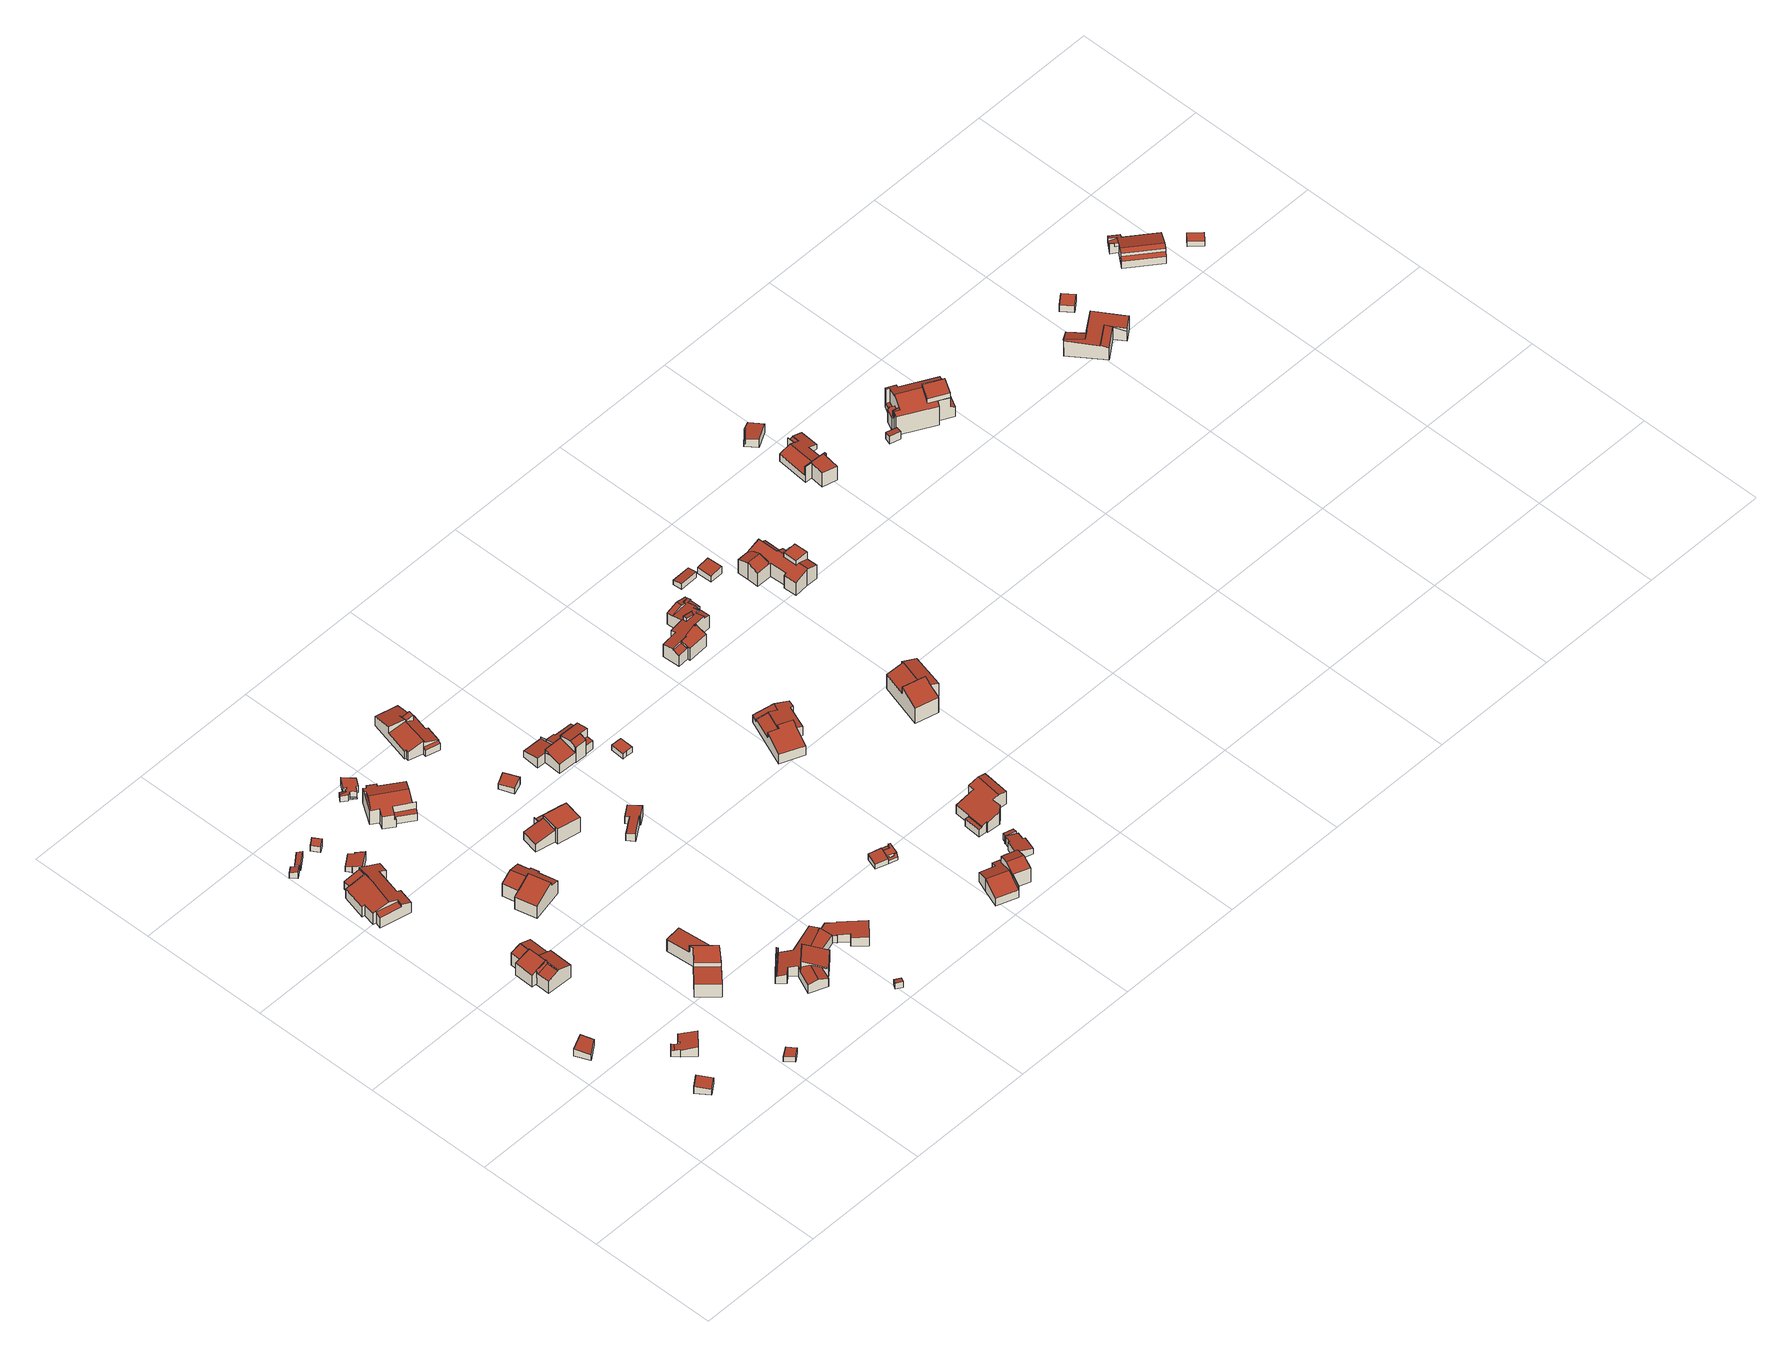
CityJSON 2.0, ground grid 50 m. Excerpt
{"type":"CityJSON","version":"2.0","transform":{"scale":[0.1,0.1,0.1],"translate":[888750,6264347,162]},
"CityObjects":{
"building1":{"type":"Building","geometry":[{"type":"Solid","lod":"2","boundaries":[[[[0,1,2,3]],[[3,4,5,0]],[[4,3,2,6]],[[6,2,1,7]],[[7,1,0,5]],[[5,4,6,7]]]],"semantics":{"surfaces":[{"type":"RoofSurface"},{"type":"WallSurface"},{"type":"GroundSurface"}],"values":[[0,1,1,1,1,2]]}}]},
"building2":{"type":"Building","geometry":[{"type":"Solid","lod":"2","boundaries":[[[[8,9,10,11]],[[10,9,12,13]],[[12,9,8,14]],[[11,15,14,8]],[[15,11,10,13]],[[13,12,14,15]]]],"semantics":{"surfaces":[{"type":"RoofSurface"},{"type":"WallSurface"},{"type":"GroundSurface"}],"values":[[0,1,1,1,1,2]]}}]},
"building3":{"type":"Building","geometry":[{"type":"Solid","lod":"2","boundaries":[[[[16,17,18,19,20,21,22,23,24,25]],[[19,26,27,20]],[[21,28,29,22]],[[20,27,30,28,21]],[[17,31,32,18]],[[16,33,31,17]],[[25,34,33,16]],[[34,25,24,35]],[[35,24,23,36]],[[36,23,22,29]],[[30,27,26,37]],[[37,26,19,18,32]],[[32,31,33,34,35,36,29,28,30,37]]]],"semantics":{"surfaces":[{"type":"RoofSurface"},{"type":"WallSurface"},{"type":"GroundSurface"}],"values":[[0,0,1,1,1,1,1,1,1,1,1,1,2]]}}]},
"building4":{"type":"Building","geometry":[{"type":"Solid","lod":"2","boundaries":[[[[38,39,40,41]],[[38,42,43,39]],[[41,44,42,38]],[[44,41,40,45]],[[45,40,39,43]],[[43,42,44,45]]]],"semantics":{"surfaces":[{"type":"RoofSurface"},{"type":"WallSurface"},{"type":"GroundSurface"}],"values":[[0,1,1,1,1,2]]}}]},
"building5":{"type":"Building","geometry":[{"type":"Solid","lod":"2","boundaries":[[[[46,47,48,49]],[[48,47,50,51]],[[50,47,46,52]],[[52,46,49,53]],[[53,49,48,51]],[[51,50,52,53]]]],"semantics":{"surfaces":[{"type":"RoofSurface"},{"type":"WallSurface"},{"type":"GroundSurface"}],"values":[[0,1,1,1,1,2]]}}]},
"building6":{"type":"Building","geometry":[{"type":"Solid","lod":"2","boundaries":[[[[54,55,56,57,58]],[[55,59,60,40,61,62,63,57,56]],[[40,64,65,66,67,61]],[[61,67,68,62]],[[69,70,71,64,72]],[[65,64,71,73]],[[72,64,40]],[[73,71,70,74]],[[63,62,68,75,76,77]],[[66,65,73,74,78,79]],[[77,76,80,81]],[[80,76,75,82]],[[82,75,68,67,66,79]],[[78,74,70,69,83]],[[59,55,54,84]],[[58,85,84,54]],[[85,58,57,63,77,81]],[[83,69,72,40,60]],[[60,59,84,85,81,80,82,79,78,83]]]],"semantics":{"surfaces":[{"type":"RoofSurface"},{"type":"WallSurface"},{"type":"GroundSurface"}],"values":[[0,1,0,1,0,1,1,0,0,1,1,1,1,1,1,1,1,1,2]]}}]},
"building7":{"type":"Building","geometry":[{"type":"Solid","lod":"2","boundaries":[[[[86,87,88,89]],[[88,87,90,91]],[[86,92,90,87]],[[89,93,92,86]],[[93,89,88,91]],[[91,90,92,93]]]],"semantics":{"surfaces":[{"type":"RoofSurface"},{"type":"WallSurface"},{"type":"GroundSurface"}],"values":[[0,1,1,1,1,2]]}}]},
"building8":{"type":"Building","geometry":[{"type":"Solid","lod":"2","boundaries":[[[[94,95,96,97,98,99,100,101,102,103,104]],[[105,106,107,108]],[[95,109,110,111,96]],[[104,112,106,105,94]],[[106,112,113,107]],[[94,105,108,114,115,116,117,118,109,95]],[[96,111,119,97]],[[119,111,110,120]],[[102,121,122,103]],[[101,123,121,102]],[[100,124,123,101]],[[99,125,124,100]],[[98,126,125,99]],[[97,119,120,127,126,98]],[[116,115,128,129]],[[128,115,114,130]],[[130,114,108,131]],[[131,108,107,113,132]],[[118,117,133,134]],[[133,117,116,129]],[[127,120,110,109,118,134]],[[132,113,112,104,103,122]],[[122,121,123,124,125,126,127,134,133,129,128,130,131,132]]]],"semantics":{"surfaces":[{"type":"RoofSurface"},{"type":"WallSurface"},{"type":"GroundSurface"}],"values":[[0,1,1,1,0,0,1,0,1,1,1,1,1,1,1,1,1,1,1,1,1,1,2]]}}]},
"building9":{"type":"Building","geometry":[{"type":"Solid","lod":"2","boundaries":[[[[135,136,137,138]],[[136,139,140,137]],[[139,136,135,141]],[[138,142,141,135]],[[142,138,137,140]],[[140,139,141,142]]]],"semantics":{"surfaces":[{"type":"RoofSurface"},{"type":"WallSurface"},{"type":"GroundSurface"}],"values":[[0,1,1,1,1,2]]}}]},
"building10":{"type":"Building","geometry":[{"type":"Solid","lod":"2","boundaries":[[[[143,144,145,146,147,148,149,150]],[[143,151,152,144]],[[150,153,151,143]],[[153,150,149,154]],[[154,149,148,155]],[[155,148,147,156]],[[156,147,146,157]],[[157,146,145,158]],[[158,145,144,152]],[[152,151,153,154,155,156,157,158]]]],"semantics":{"surfaces":[{"type":"RoofSurface"},{"type":"WallSurface"},{"type":"GroundSurface"}],"values":[[0,1,1,1,1,1,1,1,1,2]]}}]},
"building11":{"type":"Building","geometry":[{"type":"Solid","lod":"2","boundaries":[[[[159,160,161,162]],[[162,163,164,159]],[[163,162,161,165]],[[165,161,160,166]],[[166,160,159,164]],[[164,163,165,166]]]],"semantics":{"surfaces":[{"type":"RoofSurface"},{"type":"WallSurface"},{"type":"GroundSurface"}],"values":[[0,1,1,1,1,2]]}}]},
"building12":{"type":"Building","geometry":[{"type":"Solid","lod":"2","boundaries":[[[[167,168,169,170,171,172]],[[173,174,175,176,177]],[[178,179,180,181]],[[167,176,175,168]],[[170,178,181,171]],[[174,173,182,183]],[[182,173,177,184]],[[185,184,177,176,167]],[[168,175,174,183,186,169]],[[172,187,185,167]],[[187,172,171,181,180,188]],[[188,180,179,189]],[[189,179,178,170,169,186]],[[186,183,182,184,185,187,188,189]]]],"semantics":{"surfaces":[{"type":"RoofSurface"},{"type":"WallSurface"},{"type":"GroundSurface"}],"values":[[0,0,0,1,1,1,1,1,1,1,1,1,1,2]]}}]},
"building13":{"type":"Building","geometry":[{"type":"Solid","lod":"2","boundaries":[[[[190,191,192,193,194]],[[191,195,196,192]],[[190,197,198,199,200,201,202,203,195,191]],[[193,204,205,206,194]],[[194,206,197,190]],[[205,204,207,208]],[[207,204,193,209]],[[192,196,210,209,193]],[[197,206,205,208,211,198]],[[203,202,212,213]],[[212,202,201,214]],[[214,201,200,215]],[[215,200,199,216]],[[216,199,198,211]],[[210,196,195,203,213]],[[213,212,214,215,216,211,208,207,209,210]]]],"semantics":{"surfaces":[{"type":"WallSurface"},{"type":"RoofSurface"},{"type":"GroundSurface"}],"values":[[0,1,1,1,0,0,0,0,0,0,0,0,0,0,0,2]]}}]},
"building14":{"type":"Building","geometry":[{"type":"Solid","lod":"2","boundaries":[[[[217,218,219,220,221,222]],[[223,224,225,226]],[[224,227,228,229,230,231,232,233,234,235,236,225]],[[228,237,238,229]],[[239,240,241,242,243]],[[232,244,245,233]],[[220,237,228,227,221]],[[222,224,223,243,242,217]],[[226,246,239,243,223]],[[221,227,224,222]],[[245,244,247,248]],[[230,249,250,231]],[[229,238,251,249,230]],[[236,235,252,253]],[[252,235,234,254]],[[254,234,233,245,248,255]],[[218,256,257,219]],[[217,242,258,256,218]],[[246,226,225,236,253,259]],[[219,257,251,238,237,220]],[[258,242,241,260]],[[260,241,240,261]],[[261,240,239,246,259]],[[255,248,247,262]],[[262,247,244,232,231,250]],[[250,249,251,257,256,258,260,261,259,253,252,254,255,262]]]],"semantics":{"surfaces":[{"type":"RoofSurface"},{"type":"WallSurface"},{"type":"GroundSurface"}],"values":[[0,1,0,0,0,1,1,1,0,1,0,1,1,1,1,1,1,1,1,1,1,1,1,1,1,2]]}}]},
"building15":{"type":"Building","geometry":[{"type":"Solid","lod":"2","boundaries":[[[[263,264,265,266,267,268,269,270,271,272,273,274]],[[271,275,276,277,278,279,280,281,282,272]],[[283,284,285,286,287,288]],[[282,281,289,290]],[[267,285,284,268]],[[266,286,285,267]],[[273,290,289,274]],[[272,282,290,273]],[[269,291,292,270]],[[268,284,283,293,291,269]],[[264,294,295,265]],[[263,296,294,264]],[[274,289,281,280,297,296,263]],[[279,278,298,299]],[[298,278,277,300]],[[300,277,276,301]],[[301,276,275,302]],[[302,275,271,270,292]],[[297,280,279,299]],[[293,283,288,303]],[[303,288,287,304]],[[304,287,286,266,265,295]],[[295,294,296,297,299,298,300,301,302,292,291,293,303,304]]]],"semantics":{"surfaces":[{"type":"RoofSurface"},{"type":"WallSurface"},{"type":"GroundSurface"}],"values":[[0,0,0,1,1,1,0,1,1,1,1,1,1,1,1,1,1,1,1,1,1,1,2]]}}]},
"building16":{"type":"Building","geometry":[{"type":"Solid","lod":"2","boundaries":[[[[305,306,307,308,309,310,311,312,313,314,315,316,317,318,319,320]],[[315,321,316]],[[316,321,322,317]],[[306,323,324,307]],[[324,323,325,326]],[[305,325,323,306]],[[320,319,327,328]],[[327,319,318,329]],[[329,318,317,322,330]],[[314,313,331,332]],[[331,313,312,333]],[[333,312,311,334]],[[334,311,310,335]],[[335,310,309,336]],[[336,309,308,337]],[[337,308,307,324,326,338]],[[320,328,338,326,325,305]],[[330,322,321,315,314,332]],[[332,331,333,334,335,336,337,338,328,327,329,330]]]],"semantics":{"surfaces":[{"type":"RoofSurface"},{"type":"WallSurface"},{"type":"GroundSurface"}],"values":[[0,1,0,1,2,1,1,1,1,1,1,1,1,1,1,1,1,1,2]]}}]},
"building17":{"type":"Building","geometry":[{"type":"Solid","lod":"2","boundaries":[[[[339,340,341,342]],[[340,343,344,341]],[[339,345,343,340]],[[342,346,345,339]],[[346,342,341,344]],[[344,343,345,346]]]],"semantics":{"surfaces":[{"type":"RoofSurface"},{"type":"WallSurface"},{"type":"GroundSurface"}],"values":[[0,1,1,1,1,2]]}}]},
"building18":{"type":"Building","geometry":[{"type":"Solid","lod":"2","boundaries":[[[[347,348,349,350,351]],[[352,353,354,355,356,357,358,359]],[[358,360,361,359]],[[351,357,356,347]],[[350,362,360,358,357,351]],[[361,360,362,363]],[[356,355,364,365,347]],[[348,366,367,349]],[[347,365,366,348]],[[364,355,354,368]],[[368,354,353,369]],[[369,353,352,370]],[[370,352,359,361,363,371]],[[371,363,362,350,349,367]],[[367,366,365,364,368,369,370,371]]]],"semantics":{"surfaces":[{"type":"RoofSurface"},{"type":"WallSurface"},{"type":"GroundSurface"}],"values":[[0,0,1,1,1,0,1,1,1,1,1,1,1,1,2]]}}]},
"building19":{"type":"Building","geometry":[{"type":"Solid","lod":"2","boundaries":[[[[372,373,374,375,376,377,378,379,238,380,381]],[[381,382,383,372]],[[382,381,380,384]],[[384,380,238,385]],[[385,238,379,386]],[[386,379,378,387]],[[387,378,377,388]],[[388,377,376,389]],[[389,376,375,390]],[[390,375,374,391]],[[391,374,373,392]],[[392,373,372,383]],[[383,382,384,385,386,387,388,389,390,391,392]]]],"semantics":{"surfaces":[{"type":"RoofSurface"},{"type":"WallSurface"},{"type":"GroundSurface"}],"values":[[0,1,1,1,1,1,1,1,1,1,1,1,2]]}}]},
"building20":{"type":"Building","geometry":[{"type":"Solid","lod":"2","boundaries":[[[[393,394,395,396]],[[394,397,398,395]],[[393,399,397,394]],[[396,400,399,393]],[[400,396,395,398]],[[398,397,399,400]]]],"semantics":{"surfaces":[{"type":"RoofSurface"},{"type":"WallSurface"},{"type":"GroundSurface"}],"values":[[0,1,1,1,1,2]]}}]},
"building21":{"type":"Building","geometry":[{"type":"Solid","lod":"2","boundaries":[[[[401,402,403,404,405,406,407,408]],[[406,405,409,410]],[[409,405,404,411]],[[403,412,411,404]],[[402,413,412,403]],[[401,414,413,402]],[[408,415,414,401]],[[415,408,407,416]],[[416,407,406,410]],[[410,409,411,412,413,414,415,416]]]],"semantics":{"surfaces":[{"type":"RoofSurface"},{"type":"WallSurface"},{"type":"GroundSurface"}],"values":[[0,1,1,1,1,1,1,1,1,2]]}}]},
"building22":{"type":"Building","geometry":[{"type":"Solid","lod":"2","boundaries":[[[[417,418,419,420,421,422,423,424,425]],[[426,427,428,429,430,431]],[[419,432,420]],[[420,432,433,434,421]],[[427,432,435,436,437,438,439,428]],[[422,434,433,440,441,423]],[[418,435,432,419]],[[421,434,422]],[[426,442,432,427]],[[432,442,440,433]],[[431,443,444,445,446,447,441,440,442,426]],[[429,448,449,430]],[[439,438,450,451]],[[450,438,437,452]],[[452,437,436,453]],[[417,454,453,436,435,418]],[[447,446,455,456]],[[455,446,445,457]],[[457,445,444,458]],[[458,444,443,459]],[[459,443,431,430,449,460]],[[425,461,454,417]],[[461,425,424,462]],[[462,424,423,441,447,456]],[[460,449,448,463]],[[463,448,429,428,439,451]],[[451,450,452,453,454,461,462,456,455,457,458,459,460,463]]]],"semantics":{"surfaces":[{"type":"RoofSurface"},{"type":"WallSurface"},{"type":"GroundSurface"}],"values":[[0,1,1,0,0,1,1,1,1,1,0,0,1,1,1,1,1,1,1,1,1,1,1,1,1,1,2]]}}]},
"building23":{"type":"Building","geometry":[{"type":"Solid","lod":"2","boundaries":[[[[464,465,466,467,468,469]],[[464,470,471,472,473,474,475,465]],[[476,477,478,479,480,481]],[[469,482,478,477,470,464]],[[480,483,484,481]],[[479,485,483,480]],[[478,482,486,487,488,489,485,479]],[[470,477,476,471]],[[472,490,491,492,493,494,473]],[[473,494,495,474]],[[466,475,474,495,496,497,498,467]],[[465,475,466]],[[467,498,499,500,468]],[[499,498,497,501]],[[501,497,496,502]],[[502,496,495,494,503]],[[503,494,493,504]],[[504,493,492,505]],[[505,492,491,506]],[[506,491,490,507]],[[507,490,472,471,476,481,484,508]],[[468,500,509,486,482,469]],[[489,488,510,511]],[[510,488,487,512]],[[512,487,486,509]],[[508,484,483,485,489,511]],[[511,510,512,509,500,499,501,502,503,504,505,506,507,508]]]],"semantics":{"surfaces":[{"type":"RoofSurface"},{"type":"WallSurface"},{"type":"GroundSurface"}],"values":[[0,1,1,1,0,1,0,0,0,1,0,1,1,1,1,1,1,1,1,1,1,1,1,1,1,1,2]]}}]},
"building24":{"type":"Building","geometry":[{"type":"Solid","lod":"2","boundaries":[[[[513,514,515,516]],[[513,517,518,514]],[[516,519,517,513]],[[519,516,515,520]],[[520,515,514,518]],[[518,517,519,520]]]],"semantics":{"surfaces":[{"type":"RoofSurface"},{"type":"WallSurface"},{"type":"GroundSurface"}],"values":[[0,1,1,1,1,2]]}}]},
"building25":{"type":"Building","geometry":[{"type":"Solid","lod":"2","boundaries":[[[[521,522,523,524,525,526,527,528]],[[527,529,530,531,532,533,534,528]],[[530,529,535,536,534,533,537,538]],[[525,539,540,526]],[[540,539,541,542,543,544]],[[522,543,542,523]],[[537,533,532]],[[524,541,539,525]],[[538,537,532,531]],[[523,542,541,524]],[[531,530,538]],[[528,534,536,545,546,521]],[[544,543,522,521,546,547]],[[545,536,535,519]],[[519,535,529,527,526,540,544,547]],[[547,546,545,519]]]],"semantics":{"surfaces":[{"type":"RoofSurface"},{"type":"WallSurface"},{"type":"GroundSurface"}],"values":[[0,1,0,1,0,1,1,1,0,1,1,1,1,1,1,2]]}}]},
"building26":{"type":"Building","geometry":[{"type":"Solid","lod":"2","boundaries":[[[[548,549,550,551,552,553,554,555,556,557]],[[558,559,560,561,562]],[[561,563,564,565,566,562]],[[553,567,558,562,566,554]],[[554,566,565,555]],[[552,568,567,553]],[[555,565,564,556]],[[551,569,570,568,552]],[[564,563,571,572,556]],[[550,573,569,551]],[[549,574,573,550]],[[548,575,574,549]],[[557,576,575,548]],[[576,557,556,572]],[[560,559,577,578]],[[577,559,558,579]],[[579,558,567,568,570]],[[571,563,561,560,578]],[[578,577,579,570,569,573,574,575,576,572,571]]]],"semantics":{"surfaces":[{"type":"RoofSurface"},{"type":"WallSurface"},{"type":"GroundSurface"}],"values":[[0,0,0,1,1,0,1,1,1,1,1,1,1,1,1,1,1,1,2]]}}]},
"building27":{"type":"Building","geometry":[{"type":"Solid","lod":"2","boundaries":[[[[580,581,582,583,584]],[[582,585,586,583]],[[581,587,585,582]],[[580,588,587,581]],[[588,580,584,589]],[[589,584,583,586]],[[586,585,587,588,589]]]],"semantics":{"surfaces":[{"type":"RoofSurface"},{"type":"WallSurface"},{"type":"GroundSurface"}],"values":[[0,1,1,1,1,1,2]]}}]},
"building28":{"type":"Building","geometry":[{"type":"Solid","lod":"2","boundaries":[[[[590,591,592,593,594,595,596,597,598,599]],[[591,600,601,592]],[[590,602,600,591]],[[599,603,602,590]],[[603,599,598,604]],[[604,598,597,605]],[[605,597,596,606]],[[606,596,595,607]],[[607,595,594,608]],[[608,594,593,609]],[[609,593,592,601]],[[601,600,602,603,604,605,606,607,608,609]]]],"semantics":{"surfaces":[{"type":"RoofSurface"},{"type":"WallSurface"},{"type":"GroundSurface"}],"values":[[0,1,1,1,1,1,1,1,1,1,1,2]]}}]},
"building29":{"type":"Building","geometry":[{"type":"Solid","lod":"2","boundaries":[[[[610,611,612,613]],[[612,611,614,615]],[[610,616,614,611]],[[613,617,616,610]],[[617,613,612,615]],[[615,614,616,617]]]],"semantics":{"surfaces":[{"type":"RoofSurface"},{"type":"WallSurface"},{"type":"GroundSurface"}],"values":[[0,1,1,1,1,2]]}}]},
"building30":{"type":"Building","geometry":[{"type":"Solid","lod":"2","boundaries":[[[[618,619,620,621,622,623,624,625,626,627,628,629,630]],[[628,631,632,629]],[[621,633,634,622]],[[634,633,635,636]],[[626,637,638,627]],[[625,639,637,626]],[[624,640,639,625]],[[623,641,640,624]],[[622,634,636,642,641,623]],[[619,643,644,620]],[[618,645,643,619]],[[630,646,645,618]],[[646,630,629,632,647]],[[647,632,631,648]],[[648,631,628,627,638]],[[642,636,635,649]],[[649,635,633,621,620,644]],[[644,643,645,646,647,648,638,637,639,640,641,642,649]]]],"semantics":{"surfaces":[{"type":"RoofSurface"},{"type":"WallSurface"},{"type":"GroundSurface"}],"values":[[0,0,1,0,1,1,1,1,1,1,1,1,1,1,1,1,1,2]]}}]},
"building31":{"type":"Building","geometry":[{"type":"Solid","lod":"2","boundaries":[[[[650,651,652,653,654,655,656,657]],[[658,659,660,661,662,663,664,665,666,667]],[[666,665,668,669,670]],[[656,671,672,657]],[[672,671,670,669]],[[668,665,664,673]],[[653,659,658,654]],[[655,667,666,670,671,656]],[[654,658,667,655]],[[651,674,675,652]],[[650,676,674,651]],[[657,672,669,668,673,677,676,650]],[[663,662,678,679]],[[678,662,661,680]],[[680,661,660,681]],[[681,660,659,653,652,675]],[[677,673,664,663,679]],[[679,678,680,681,675,674,676,677]]]],"semantics":{"surfaces":[{"type":"RoofSurface"},{"type":"WallSurface"},{"type":"GroundSurface"}],"values":[[0,0,1,1,0,0,1,1,1,1,1,1,1,1,1,1,1,2]]}}]},
"building32":{"type":"Building","geometry":[{"type":"MultiSurface","lod":"2","boundaries":[[[682,683,684,685,686,687,688,689,690,691,692,693,694,695,696,697,698,699,700,701,702,703,704,705,706,707,708]],[[689,709,710,711]],[[682,712,683]],[[707,713,708]],[[714,715,716,717]],[[697,718,698]],[[701,719,720,702]],[[694,721,722,723,724,695]],[[706,725,726,727,720,719,728,729,730,713,707]],[[731,723,722,732]],[[705,725,706]],[[696,724,723,731,733,734,735,736,718,697]],[[684,737,685]],[[714,717,738]],[[716,715,739]],[[702,720,727,703]],[[683,712,740,710,709,741,742,743,737,684]],[[698,718,736,699]],[[688,741,709,689]],[[686,743,742,687]],[[726,725,705,704]],[[704,703,727,726]],[[732,722,721,744]],[[695,724,696]],[[685,737,743,686]],[[687,742,741,688]],[[738,717,716,739]],[[689,711,745,746,690]],[[700,699,736,735,747,748]],[[692,749,750,693]],[[691,751,749,692]],[[690,746,751,691]],[[747,735,734,752]],[[752,734,733,753]],[[753,733,731,732,744,754]],[[708,713,730,755,756,740,712,682]],[[755,730,729,757]],[[757,729,728,758]],[[758,728,719,701,700,748]],[[754,744,721,694,693,750]],[[745,711,710,740,756]],[[756,755,757,758,748,747,752,753,754,750,749,751,746,745]]],"semantics":{"surfaces":[{"type":"RoofSurface"},{"type":"WallSurface"},{"type":"GroundSurface"}],"values":[0,0,1,1,0,1,1,1,0,1,1,0,1,1,1,1,0,1,1,1,1,1,0,1,1,1,1,1,1,1,1,1,1,1,1,1,1,1,1,1,1,2]}}]},
"building33":{"type":"Building","geometry":[{"type":"Solid","lod":"2","boundaries":[[[[759,760,761,762,763,764]],[[765,766,767,768,769,770,771]],[[761,766,765,772,773,762]],[[760,767,766,761]],[[774,773,772,775]],[[775,772,765,771]],[[764,776,777,759]],[[776,764,763,778]],[[778,763,762,773,774,779]],[[779,774,775,771,780]],[[780,771,770,781]],[[781,770,769,782]],[[782,769,768,783]],[[783,768,767,760,759,777]],[[777,776,778,779,780,781,782,783]]]],"semantics":{"surfaces":[{"type":"RoofSurface"},{"type":"WallSurface"},{"type":"GroundSurface"}],"values":[[0,0,1,1,0,1,1,1,1,1,1,1,1,1,2]]}}]},
"building34":{"type":"Building","geometry":[{"type":"Solid","lod":"2","boundaries":[[[[784,785,786,787]],[[785,784,788,789]],[[787,790,788,784]],[[790,787,786,791]],[[791,786,785,789]],[[789,788,790,791]]]],"semantics":{"surfaces":[{"type":"RoofSurface"},{"type":"WallSurface"},{"type":"GroundSurface"}],"values":[[0,1,1,1,1,2]]}}]},
"building35":{"type":"Building","geometry":[{"type":"Solid","lod":"2","boundaries":[[[[792,793,794,795]],[[794,793,796,797]],[[796,793,792,798]],[[798,792,795,799]],[[799,795,794,797]],[[797,796,798,799]]]],"semantics":{"surfaces":[{"type":"RoofSurface"},{"type":"WallSurface"},{"type":"GroundSurface"}],"values":[[0,1,1,1,1,2]]}}]},
"building36":{"type":"Building","geometry":[{"type":"Solid","lod":"2","boundaries":[[[[800,801,802,803,804,805,806,807,808,809,810,811,812,813,814,815,816]],[[813,817,818,819,814]],[[816,820,821,800]],[[801,822,823,824,802]],[[811,825,826,827,812]],[[810,828,825,811]],[[802,824,803]],[[803,824,823,829,830,804]],[[821,820,831,832,833]],[[831,820,816,815,834]],[[834,815,814,819]],[[818,817,827,826,835,836]],[[817,813,812,827]],[[809,808,837,838]],[[807,839,837,808]],[[806,840,839,807]],[[805,841,840,806]],[[804,830,842,841,805]],[[836,835,843,844]],[[843,835,826,825,828,845]],[[842,830,829,846]],[[846,829,823,822,847]],[[845,828,810,809,838]],[[847,822,801,800,821,833,848]],[[848,833,832,849]],[[849,832,831,834,819,818,836,844]],[[844,843,845,838,837,839,840,841,842,846,847,848,849]]]],"semantics":{"surfaces":[{"type":"RoofSurface"},{"type":"WallSurface"},{"type":"GroundSurface"}],"values":[[0,1,1,0,1,0,1,0,0,1,0,0,1,1,1,1,1,1,1,1,1,1,1,1,1,1,2]]}}]},
"building37":{"type":"Building","geometry":[{"type":"Solid","lod":"2","boundaries":[[[[850,851,852,853,854,855,856,857,858,859,860,861]],[[854,862,863,855]],[[850,864,865,851]],[[855,863,866,867,856]],[[860,868,869,861]],[[864,869,868,865]],[[867,866,870,871,872,873,874,875]],[[861,869,864,850]],[[852,876,877,853]],[[851,865,868,860,859,878,876,852]],[[858,879,878,859]],[[857,880,879,858]],[[856,867,875,881,880,857]],[[853,877,882,862,854]],[[873,872,883,884]],[[883,872,871,885]],[[885,871,870,886]],[[886,870,866,863,862,882]],[[881,875,874,887]],[[887,874,873,884]],[[884,883,885,886,882,877,876,878,879,880,881,887]]]],"semantics":{"surfaces":[{"type":"RoofSurface"},{"type":"WallSurface"},{"type":"GroundSurface"}],"values":[[0,0,1,1,1,0,0,1,1,1,1,1,1,1,1,1,1,1,1,1,2]]}}]},
"building38":{"type":"Building","geometry":[{"type":"Solid","lod":"2","boundaries":[[[[888,889,890,891,892,893]],[[888,894,895,889]],[[895,894,896,897,898]],[[893,896,894,888]],[[892,891,899,900]],[[899,891,890,901]],[[901,890,889,895,898,902]],[[902,898,897,903]],[[903,897,896,893,892,900]],[[900,899,901,902,903]]]],"semantics":{"surfaces":[{"type":"RoofSurface"},{"type":"WallSurface"},{"type":"GroundSurface"}],"values":[[0,1,2,1,1,1,1,1,1,2]]}}]},
"building39":{"type":"Building","geometry":[{"type":"Solid","lod":"2","boundaries":[[[[904,905,906,907]],[[906,905,908,909]],[[908,905,904,910]],[[907,911,910,904]],[[911,907,906,909]],[[909,908,910,911]]]],"semantics":{"surfaces":[{"type":"RoofSurface"},{"type":"WallSurface"},{"type":"GroundSurface"}],"values":[[0,1,1,1,1,2]]}}]},
"building40":{"type":"Building","geometry":[{"type":"Solid","lod":"2","boundaries":[[[[912,913,914,915,916,917,918,919,920]],[[921,922,923,924]],[[922,925,926,927,928,929,930,923]],[[929,931,932,933,934,935,936,937,938,930]],[[925,939,940,941,942,943,944,926]],[[932,931,945,946]],[[926,944,933,932,946,927]],[[917,947,948,934,933,944,943,949,950,918]],[[935,934,948,951]],[[915,952,953,916]],[[918,950,954,919]],[[945,931,929,928]],[[954,950,949,955,956]],[[955,949,943,942]],[[916,953,947,917]],[[951,948,947,953,952,957]],[[928,927,946,945]],[[938,937,958,959]],[[958,937,936,960]],[[960,936,935,951,957,961]],[[941,940,962,963]],[[962,940,939,964]],[[964,939,925,922,921,965]],[[913,966,967,914]],[[912,968,966,913]],[[920,969,968,912]],[[969,920,919,954,956,970]],[[965,921,924,971]],[[971,924,923,930,938,959]],[[961,957,952,915,914,967]],[[970,956,955,942,941,963]],[[963,962,964,965,971,959,958,960,961,967,966,968,969,970]]]],"semantics":{"surfaces":[{"type":"RoofSurface"},{"type":"WallSurface"},{"type":"GroundSurface"}],"values":[[0,0,1,0,0,1,1,1,1,1,1,1,0,1,1,0,0,1,1,1,1,1,1,1,1,1,1,1,1,1,1,2]]}}]},
"building41":{"type":"Building","geometry":[{"type":"Solid","lod":"2","boundaries":[[[[972,973,974,975,976,977,978,979,980,981,982]],[[980,983,981]],[[980,984,985,986,987,983]],[[975,988,989,990,991,976]],[[978,985,984,979]],[[973,989,988,974]],[[974,988,975]],[[979,984,980]],[[976,991,992,993,977]],[[982,994,995,972]],[[994,982,981,983,996]],[[996,983,987,997]],[[997,987,986,998]],[[998,986,985,978,977,993]],[[992,991,990,999]],[[999,990,989,973,972,995]],[[995,994,996,997,998,993,992,999]]]],"semantics":{"surfaces":[{"type":"RoofSurface"},{"type":"WallSurface"},{"type":"GroundSurface"}],"values":[[0,1,0,0,1,1,1,1,1,1,1,1,1,1,1,1,2]]}}]},
"building42":{"type":"Building","geometry":[{"type":"Solid","lod":"2","boundaries":[[[[1000,1001,1002,1003]],[[1003,1002,1004,1005]],[[1004,1002,1001,1006]],[[1006,1001,1000,1007]],[[1007,1000,1003,1005]],[[1005,1004,1006,1007]]]],"semantics":{"surfaces":[{"type":"RoofSurface"},{"type":"WallSurface"},{"type":"GroundSurface"}],"values":[[0,1,1,1,1,2]]}}]},
"building43":{"type":"Building","geometry":[{"type":"Solid","lod":"2","boundaries":[[[[1008,1009,1010,1011,1012,1013,1014,1015,1016,1017,1015,1018]],[[1019,1020,1021,1022]],[[1021,1020,1023,1024]],[[1015,1025,1026,1016]],[[1014,1013,1027,1028]],[[1025,1015,1014,1028]],[[1026,1025,1028,1027]],[[1018,1024,1023,1008]],[[1011,1010,1029,1030]],[[1029,1010,1009,1031]],[[1008,1023,1020,1019,1032,1031,1009]],[[1015,1017,1033,1034]],[[1033,1017,1016,1026,1027,1013,1012,1035]],[[1035,1012,1011,1030]],[[1032,1019,1022,1036]],[[1036,1022,1021,1024,1018,1015,1034]],[[1034,1033,1035,1030,1029,1031,1032,1036]]]],"semantics":{"surfaces":[{"type":"RoofSurface"},{"type":"WallSurface"},{"type":"GroundSurface"}],"values":[[0,0,1,1,1,1,0,0,1,1,1,1,1,1,1,1,2]]}}]},
"building44":{"type":"Building","geometry":[{"type":"Solid","lod":"2","boundaries":[[[[1037,1038,1039,1040]],[[1039,1038,1041,1042]],[[1041,1038,1037,1043]],[[1043,1037,1040,1044]],[[1044,1040,1039,1042]],[[1042,1041,1043,1044]]]],"semantics":{"surfaces":[{"type":"RoofSurface"},{"type":"WallSurface"},{"type":"GroundSurface"}],"values":[[0,1,1,1,1,2]]}}]}
},
"vertices":[
[118,586,69],[99,631,75],[37,603,75],[62,547,68],[62,547,43],[118,586,43],[37,603,43],[99,631,43],
[217,225,89],[176,196,86],[211,149,79],[252,178,82],[176,196,54],[211,149,54],[217,225,54],[252,178,54],
[295,379,69],[301,373,71],[297,369,70],[283,384,66],[264,364,67],[277,350,70],[275,348,70],[317,308,82],[368,359,82],[323,405,69],[276,392,67],[255,373,67],[277,350,37],[275,348,37],[255,373,37],[301,373,37],[297,369,37],[295,379,37],[323,405,37],[368,359,37],[317,308,37],[276,392,37],
[184,999,79],[182,922,79],[244,919,101],[246,995,101],[184,999,23],[182,922,23],[246,995,23],[244,919,23],
[500,45,85],[532,67,87],[510,99,84],[476,77,82],[532,67,59],[510,99,59],[500,45,59],[476,77,59],
[206,998,79],[246,995,93],[246,989,93],[248,1038,93],[207,1040,79],[246,995,22],[244,919,22],[245,954,101],[245,954,94],[248,1038,94],[244,916,101],[242,863,101],[299,861,81],[302,953,81],[302,953,74],[200,921,90],[199,913,80],[243,912,96],[244,919,105],[242,863,96],[197,864,80],[302,957,74],[292,958,78],[295,1037,78],[197,864,22],[299,861,22],[292,958,22],[295,1037,22],[302,957,22],[200,921,22],[206,998,22],[207,1040,22],
[24,1854,35],[3,1839,35],[20,1816,43],[42,1831,43],[3,1839,11],[20,1816,11],[24,1854,11],[42,1831,11],
[129,1586,81],[98,1483,84],[131,1475,72],[126,1452,72],[163,1444,58],[177,1506,58],[163,1509,63],[188,1612,62],[216,1606,51],[224,1642,51],[146,1660,80],[139,1628,79],[139,1628,71],[82,1640,49],[82,1640,60],[49,1494,68],[49,1494,65],[131,1475,64],[146,1660,71],[89,1674,48],[63,1644,53],[39,1547,58],[49,1545,61],[38,1498,64],[50,1496,68],[126,1452,60],[43,1470,60],[216,1606,11],[224,1642,11],[188,1612,11],[163,1509,11],[177,1506,11],[163,1444,11],[43,1470,11],[39,1547,11],[49,1545,11],[63,1644,11],[82,1640,11],[89,1674,11],[38,1498,11],[50,1496,11],
[41,1851,30],[53,1836,35],[101,1872,35],[88,1887,30],[53,1836,8],[101,1872,8],[41,1851,8],[88,1887,8],
[178,1675,50],[231,1711,51],[210,1740,41],[208,1738,41],[194,1758,34],[147,1725,34],[161,1705,40],[158,1703,40],[178,1675,11],[231,1711,11],[158,1703,11],[161,1705,11],[147,1725,11],[194,1758,11],[208,1738,11],[210,1740,11],
[173,1852,52],[154,1881,53],[130,1864,46],[149,1836,46],[149,1836,20],[173,1852,20],[130,1864,20],[154,1881,20],
[637,576,118],[602,615,117],[603,599,117],[557,554,117],[618,488,118],[669,543,118],[657,713,86],[595,708,84],[602,615,87],[637,576,90],[667,579,91],[557,554,95],[507,503,88],[569,436,92],[618,488,99],[657,713,28],[595,708,28],[667,579,28],[637,576,28],[603,599,28],[669,543,28],[569,436,28],[507,503,28],
[473,1213,109],[468,1211,111],[416,1199,94],[416,1199,104],[473,1213,123],[452,1274,111],[402,1262,95],[494,1129,109],[533,1138,96],[516,1209,96],[523,1210,94],[516,1242,93],[508,1240,96],[498,1284,96],[387,1193,94],[406,1110,94],[494,1129,123],[387,1193,35],[406,1110,35],[416,1199,35],[402,1262,35],[533,1138,35],[508,1240,35],[498,1284,35],[516,1242,35],[523,1210,35],[516,1209,35],
[860,234,88],[920,286,87],[904,304,94],[905,304,94],[859,353,115],[799,302,116],[799,302,90],[799,302,98],[785,290,99],[785,290,87],[859,353,93],[877,334,99],[961,368,101],[950,406,91],[840,373,86],[807,409,74],[721,336,81],[745,311,90],[770,332,88],[793,307,96],[905,304,88],[974,324,87],[793,216,98],[826,203,87],[845,250,88],[860,234,82],[821,278,99],[807,409,96],[721,336,97],[760,231,87],[803,414,97],[718,339,97],[950,406,47],[840,373,47],[974,324,47],[770,332,47],[793,307,47],[745,311,47],[718,339,47],[920,286,47],[904,304,47],[860,234,47],[760,231,47],[845,250,47],[826,203,47],[803,414,47],
[343,1799,93],[372,1780,93],[357,1756,85],[390,1733,85],[408,1758,94],[474,1714,95],[474,1715,95],[463,1722,95],[490,1761,109],[377,1838,109],[352,1802,95],[344,1800,94],[518,1800,95],[440,1855,95],[447,1865,91],[418,1885,91],[411,1875,94],[400,1882,94],[387,1862,102],[391,1859,102],[463,1698,61],[474,1714,63],[408,1758,62],[390,1733,60],[395,1729,60],[401,1740,61],[387,1862,93],[391,1859,95],[474,1715,27],[463,1722,27],[463,1698,27],[372,1780,27],[357,1756,27],[343,1799,27],[400,1882,27],[418,1885,27],[411,1875,27],[447,1865,27],[440,1855,27],[518,1800,27],[401,1740,27],[395,1729,27],
[382,1925,49],[389,1934,51],[405,1914,51],[418,1932,53],[425,1927,54],[443,1953,57],[412,1992,56],[386,1956,51],[395,1950,52],[391,1945,51],[387,1948,51],[380,1939,50],[359,1946,48],[355,1941,48],[376,1925,49],[378,1928,49],[387,1948,44],[371,1960,39],[389,1934,25],[405,1914,25],[382,1925,25],[403,1910,25],[376,1925,21],[378,1928,21],[355,1941,21],[371,1960,21],[395,1950,21],[391,1945,21],[386,1956,21],[412,1992,21],[443,1953,21],[425,1927,21],[418,1932,21],[403,1910,21],
[973,50,78],[962,33,81],[985,18,82],[995,36,78],[962,33,55],[985,18,55],[973,50,55],[995,36,55],
[693,1297,109],[691,1286,109],[780,1268,108],[796,1345,108],[706,1363,109],[691,1391,88],[687,1368,88],[631,1380,74],[617,1314,74],[693,1297,93],[706,1363,93],[687,1367,89],[692,1391,88],[687,1367,77],[692,1391,77],[796,1345,77],[800,1369,77],[617,1314,38],[693,1297,38],[691,1286,38],[780,1268,38],[631,1380,38],[687,1368,38],[691,1391,38],[800,1369,38],
[1016,282,91],[1003,270,92],[1045,226,96],[1099,278,94],[1028,355,86],[1026,353,86],[999,381,84],[961,370,83],[984,312,88],[985,314,88],[985,314,52],[1016,282,52],[984,312,52],[974,324,52],[961,370,52],[999,381,52],[1026,353,52],[1028,355,52],[1099,278,52],[1045,226,52],[1003,270,52],
[779,1613,69],[739,1596,60],[761,1542,59],[803,1558,69],[739,1596,34],[761,1542,34],[779,1613,34],[803,1558,34],
[935,1149,82],[938,1145,84],[972,1168,87],[949,1217,73],[907,1188,70],[916,1175,74],[855,1134,68],[873,1107,76],[907,1188,38],[916,1175,38],[949,1217,38],[972,1168,38],[938,1145,38],[935,1149,38],[873,1107,38],[855,1134,38],
[679,2089,66],[659,2009,91],[719,1992,91],[724,2020,83],[729,2011,85],[753,2005,85],[753,2006,84],[752,2006,84],[765,2069,65],[696,1885,78],[696,1885,83],[694,1886,82],[694,1886,57],[748,1871,57],[748,1871,59],[719,1992,83],[749,1984,93],[753,2005,93],[659,2009,61],[636,1917,60],[642,1915,62],[639,1903,62],[695,1888,82],[749,1984,69],[753,2006,70],[719,1992,81],[748,1872,59],[750,1872,58],[764,1932,59],[754,1935,62],[770,2002,63],[691,1873,54],[745,1859,54],[639,1903,23],[695,1888,23],[642,1915,23],[636,1917,23],[679,2089,23],[754,1935,23],[770,2002,23],[764,1932,23],[750,1872,23],[748,1872,23],[745,1859,23],[765,2069,23],[752,2006,23],[691,1873,23],
[1004,1566,92],[933,1567,92],[931,1538,85],[930,1538,85],[928,1498,76],[1000,1495,76],[1004,1566,105],[1082,1564,105],[1082,1564,84],[976,1566,86],[976,1566,77],[933,1567,78],[1081,1519,113],[1002,1521,113],[1002,1521,112],[1049,1520,112],[1049,1520,74],[1081,1519,74],[1000,1495,104],[1048,1494,72],[1080,1493,73],[1048,1494,105],[1001,1495,104],[1001,1492,104],[1044,1490,104],[1044,1494,105],[1084,1594,77],[1012,1597,77],[1012,1604,75],[978,1605,76],[979,1630,69],[979,1630,62],[900,1633,62],[896,1566,79],[931,1566,78],[931,1566,33],[928,1498,33],[896,1566,33],[900,1633,33],[979,1630,33],[978,1605,33],[1012,1604,33],[1012,1597,33],[1084,1594,33],[1080,1493,33],[1001,1495,33],[1044,1490,33],[1044,1494,33],[1001,1492,33],
[1366,472,86],[1319,488,84],[1304,441,79],[1350,426,81],[1366,472,58],[1319,488,58],[1350,426,58],[1304,441,58],
[1403,467,83],[1396,470,83],[1394,465,83],[1391,466,83],[1387,455,83],[1363,463,84],[1353,437,84],[1388,425,83],[1353,437,80],[1362,434,80],[1362,434,71],[1378,429,73],[1378,429,81],[1388,425,81],[1350,426,71],[1384,415,73],[1376,424,77],[1360,429,76],[1387,455,79],[1363,463,78],[1391,466,78],[1394,465,78],[1396,470,77],[1369,480,75],[1384,415,58],[1403,467,58],[1369,480,58],
[1550,150,108],[1543,128,116],[1484,147,117],[1465,100,134],[1465,99,135],[1545,69,135],[1567,126,114],[1579,122,114],[1579,124,113],[1585,137,109],[1521,4,127],[1536,44,141],[1596,22,142],[1611,66,157],[1552,87,157],[1626,108,142],[1579,124,142],[1579,122,143],[1567,126,143],[1521,4,110],[1442,32,110],[1465,100,74],[1442,32,74],[1626,108,74],[1579,124,74],[1484,147,74],[1543,128,74],[1550,150,74],[1585,137,74],[1536,44,74],[1596,22,74],[1521,4,74],
[1111,1386,65],[1129,1386,65],[1153,1385,65],[1156,1438,65],[1114,1440,65],[1153,1385,40],[1156,1438,40],[1129,1386,40],[1111,1386,40],[1114,1440,40],
[1659,195,117],[1658,189,117],[1651,166,119],[1645,168,120],[1629,123,123],[1626,117,124],[1688,96,109],[1706,149,105],[1697,152,107],[1706,180,106],[1658,189,82],[1651,166,82],[1659,195,82],[1706,180,82],[1697,152,82],[1706,149,82],[1688,96,82],[1626,117,82],[1629,123,82],[1645,168,82],
[1667,211,112],[1662,194,116],[1700,182,116],[1705,200,112],[1662,194,83],[1700,182,83],[1667,211,83],[1705,200,83],
[1724,396,141],[1647,401,123],[1643,341,123],[1642,341,123],[1636,275,123],[1656,274,128],[1656,269,128],[1709,266,141],[1729,281,145],[1731,316,145],[1756,314,151],[1768,417,151],[1726,420,141],[1790,312,142],[1800,415,143],[1642,341,117],[1636,275,118],[1628,342,115],[1622,276,115],[1729,281,82],[1731,316,82],[1709,266,82],[1656,269,82],[1656,274,82],[1622,276,82],[1647,401,82],[1643,341,82],[1724,396,82],[1726,420,82],[1800,415,82],[1790,312,82],[1628,342,82],
[1433,993,97],[1522,956,96],[1552,1032,120],[1553,1031,120],[1560,1047,124],[1508,1068,125],[1503,1056,121],[1465,1071,121],[1560,1047,102],[1553,1031,102],[1578,1022,97],[1611,1109,97],[1623,1106,95],[1632,1132,95],[1582,1153,106],[1570,1125,106],[1538,1139,112],[1508,1068,113],[1499,1154,85],[1499,1154,96],[1538,1139,108],[1503,1056,108],[1465,1071,96],[1511,1182,85],[1522,956,52],[1552,1032,52],[1433,993,52],[1511,1182,52],[1623,1106,52],[1632,1132,52],[1611,1109,52],[1578,1022,52],
[1734,1682,102],[1727,1681,102],[1726,1680,102],[1717,1680,101],[1717,1677,102],[1707,1676,101],[1707,1666,103],[1645,1664,98],[1647,1626,107],[1592,1622,102],[1593,1603,107],[1529,1599,101],[1531,1556,111],[1597,1559,117],[1597,1564,116],[1652,1575,118],[1652,1570,120],[1656,1570,120],[1656,1571,120],[1698,1573,123],[1695,1609,115],[1710,1610,116],[1709,1631,111],[1720,1632,112],[1718,1665,105],[1719,1667,104],[1734,1668,106],[1691,1666,112],[1690,1689,112],[1644,1687,98],[1734,1682,100],[1734,1668,100],[1687,1608,114],[1696,1625,111],[1650,1622,125],[1650,1606,125],[1652,1570,116],[1698,1573,112],[1695,1609,112],[1531,1556,105],[1573,1558,105],[1573,1558,114],[1597,1559,114],[1720,1632,104],[1709,1631,108],[1710,1610,108],[1725,1575,104],[1721,1627,104],[1736,1628,100],[1575,1533,105],[1575,1533,95],[1576,1533,105],[1577,1522,102],[1658,1526,101],[1656,1570,116],[1717,1680,105],[1650,1606,111],[1650,1622,108],[1733,1691,100],[1707,1666,108],[1707,1676,108],[1717,1677,105],[1533,1530,94],[1644,1687,44],[1647,1626,44],[1658,1526,44],[1656,1571,44],[1593,1603,44],[1529,1599,44],[1592,1622,44],[1577,1522,44],[1576,1533,44],[1533,1530,44],[1736,1628,44],[1733,1691,44],[1721,1627,44],[1725,1575,44],
[1938,797,192],[1939,797,192],[1945,817,198],[1858,840,198],[1835,760,173],[1922,737,174],[1920,823,184],[1945,817,176],[1939,797,176],[1975,786,164],[2006,913,165],[1950,928,183],[1947,918,183],[1920,823,188],[1858,840,168],[1885,934,168],[1947,918,188],[1922,737,101],[1938,797,101],[1835,760,101],[1885,934,101],[1947,918,101],[1950,928,101],[2006,913,101],[1975,786,101],
[1785,1754,75],[1856,1756,75],[1855,1792,69],[1783,1790,69],[1785,1754,48],[1856,1756,48],[1783,1790,48],[1855,1792,48],
[1874,1706,77],[1925,1707,83],[1922,1767,82],[1872,1766,77],[1925,1707,49],[1922,1767,49],[1874,1706,49],[1872,1766,49],
[2068,1675,125],[2010,1673,109],[2023,1664,113],[2025,1592,111],[2017,1585,108],[2027,1585,111],[2030,1518,110],[2019,1516,107],[2022,1465,106],[2076,1469,120],[2084,1469,122],[2081,1510,123],[2070,1510,120],[2068,1565,121],[2076,1565,124],[2074,1596,124],[2070,1596,123],[2068,1565,142],[2098,1565,142],[2098,1565,117],[2070,1596,107],[2068,1675,108],[1967,1672,109],[1967,1630,124],[2024,1631,124],[2122,1510,109],[2122,1510,143],[2070,1510,141],[2123,1469,109],[1967,1629,124],[1965,1585,109],[2097,1596,97],[2095,1673,98],[2070,1675,108],[2097,1596,116],[2120,1564,143],[2098,1564,142],[2022,1465,46],[2076,1469,46],[2019,1516,46],[2030,1518,46],[2027,1585,46],[1965,1585,46],[2120,1564,46],[2098,1564,46],[2123,1469,46],[1967,1629,46],[1967,1672,46],[2070,1675,46],[2095,1673,46],
[2418,1845,186],[2421,1875,185],[2418,1875,186],[2416,1846,187],[2400,1847,192],[2392,1726,193],[2435,1724,179],[2440,1800,178],[2476,1799,166],[2481,1871,165],[2442,1874,178],[2440,1844,178],[2355,1851,177],[2344,1729,176],[2418,1845,169],[2421,1875,169],[2344,1729,217],[2435,1724,216],[2442,1874,175],[2440,1844,175],[2344,1725,217],[2371,1723,216],[2366,1671,210],[2422,1656,208],[2426,1718,216],[2434,1718,216],[2418,1875,143],[2416,1846,143],[2481,1871,143],[2476,1799,143],[2440,1800,143],[2434,1718,143],[2355,1851,143],[2366,1671,143],[2422,1656,143],[2371,1723,143],[2344,1725,143],[2426,1718,143],
[2373,2019,159],[2338,1986,160],[2364,1950,167],[2426,1984,166],[2400,2035,158],[2370,2023,158],[2373,2019,135],[2338,1986,138],[2370,2023,134],[2369,2022,134],[2334,1991,137],[2426,1984,127],[2400,2035,127],[2364,1950,127],[2334,1991,127],[2369,2022,127],
[2619,1607,233],[2660,1595,233],[2667,1620,228],[2627,1632,228],[2660,1595,198],[2667,1620,198],[2619,1607,198],[2627,1632,198],
[2725,1713,203],[2722,1712,203],[2702,1674,204],[2707,1671,204],[2712,1681,204],[2731,1672,203],[2750,1707,203],[2735,1715,203],[2727,1713,203],[2940,1660,190],[2924,1668,195],[2875,1576,195],[2890,1568,190],[2924,1668,234],[2901,1625,250],[2901,1625,276],[2876,1577,260],[2876,1577,240],[2875,1576,239],[2806,1614,239],[2833,1661,260],[2749,1705,260],[2724,1658,239],[2707,1668,239],[2698,1651,231],[2828,1581,232],[2837,1597,239],[2796,1737,235],[2802,1748,231],[2767,1766,231],[2761,1756,235],[2773,1750,235],[2749,1705,252],[2806,1614,259],[2833,1661,275],[2731,1672,236],[2724,1658,237],[2773,1750,170],[2750,1707,173],[2707,1668,230],[2707,1671,229],[2712,1681,229],[2735,1715,173],[2761,1756,170],[2738,1716,173],[2708,1671,230],[2828,1581,143],[2837,1597,143],[2698,1651,143],[2708,1671,143],[2802,1748,143],[2767,1766,143],[2796,1737,143],[2940,1660,143],[2722,1712,143],[2702,1674,143],[2725,1713,143],[2727,1713,143],[2738,1716,143],[2890,1568,143],
[3527,1561,152],[3454,1510,152],[3455,1509,152],[3423,1487,152],[3371,1535,157],[3367,1531,157],[3438,1433,149],[3513,1486,149],[3523,1473,148],[3558,1425,144],[3602,1457,144],[3558,1425,130],[3513,1486,152],[3438,1433,151],[3455,1410,143],[3530,1463,144],[3455,1509,140],[3454,1510,140],[3454,1509,141],[3412,1563,141],[3412,1563,84],[3367,1531,84],[3602,1457,84],[3527,1561,84],[3558,1425,84],[3530,1463,84],[3455,1410,84],[3454,1509,84],
[3540,1705,118],[3500,1674,117],[3532,1635,116],[3573,1666,116],[3532,1635,86],[3573,1666,86],[3500,1674,86],[3540,1705,86],
[3892,1570,184],[3935,1626,158],[3831,1707,158],[3842,1721,151],[3808,1747,152],[3797,1733,158],[3821,1715,158],[3799,1688,170],[3776,1707,170],[3775,1706,171],[3776,1660,184],[3870,1542,157],[3880,1555,163],[3765,1645,163],[3754,1632,157],[3880,1555,177],[3765,1645,177],[3799,1688,155],[3776,1707,148],[3797,1733,148],[3821,1715,155],[3831,1707,123],[3842,1721,123],[3935,1626,123],[3870,1542,123],[3775,1706,123],[3799,1688,123],[3808,1747,123],[3754,1632,123],
[3990,1563,158],[3968,1540,151],[4008,1501,151],[4031,1523,158],[3968,1540,127],[4008,1501,127],[3990,1563,127],[4031,1523,127]
]}
